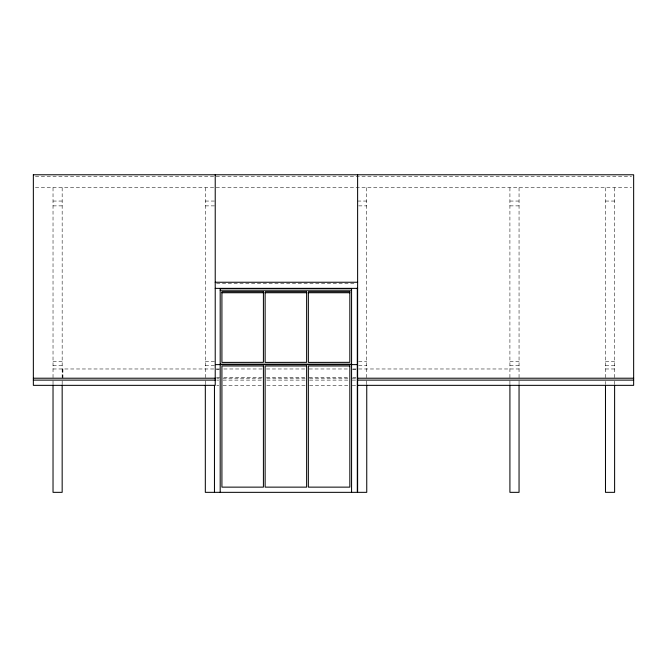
<?xml version="1.0" encoding="UTF-8"?>
<svg xmlns="http://www.w3.org/2000/svg" width="667" height="667" viewBox="0 0 667 667"><rect width="100%" height="100%" fill="white"/><g stroke="black" fill="none" stroke-linecap="round" stroke-linejoin="round"><path stroke-width="0.5" stroke-dasharray="3.33 2.5" d="M35.434 176.663L631.566 176.663M35.434 187.744L631.566 187.744M53.026 201.05L62.164 201.05M205.319 201.05L214.457 201.05M357.62 201.05L366.75 201.05M509.913 201.05L519.051 201.05M605.478 201.05L614.615 201.05M53.026 205.878L62.164 205.878M205.319 205.878L214.457 205.878M358.629 205.878L366.75 205.878M509.913 205.878L519.051 205.878M216.533 283.75L356.27 283.75M53.026 361.731L62.164 361.731M205.319 361.731L214.457 361.731M358.629 361.731L366.75 361.731M509.913 361.731L519.051 361.731M605.478 361.731L614.615 361.731M53.026 365.366L62.164 365.366M205.319 365.366L214.457 365.366M358.629 365.366L366.75 365.366M509.913 365.366L519.051 365.366M605.478 365.366L614.615 365.366M53.026 368.976L62.164 368.976M219.643 368.976L62.548 368.976L62.548 377.355M223.804 368.976L262.298 368.976M266.458 368.976L304.952 368.976M309.113 368.976L348.649 368.976M352.81 368.976L519.051 368.976M605.478 368.976L614.615 368.976M216.375 369.51L219.243 369.51M352.518 369.51L356.345 369.51M216.525 377.355L219.643 377.355M223.804 377.355L262.298 377.355M266.458 377.355L304.952 377.355M309.113 377.355L348.649 377.355M352.81 377.355L355.936 377.355M216.775 378.214L218.859 378.214M223.028 378.214L261.589 378.214M266.8 378.214L305.361 378.214M309.53 378.214L348.091 378.214M352.259 378.214L356.428 378.214M216.775 380.115L218.859 380.115M223.028 380.115L261.589 380.115M266.8 380.115L305.361 380.115M309.53 380.115L348.091 380.115M352.259 380.115L356.428 380.115M216.775 385.343L218.859 385.343M223.028 385.343L261.589 385.343M266.8 385.343L305.361 385.343M309.53 385.343L348.091 385.343M352.259 385.343L356.428 385.343M614.615 187.744L614.615 378.114M614.615 381.232L614.615 384.525M605.478 187.744L605.478 378.114M605.478 381.416L605.478 384.525M519.051 187.744L519.051 378.114M519.051 380.882L519.051 384.525M509.913 187.744L509.913 378.114M509.913 380.882L509.913 384.525M366.75 187.744L366.75 378.114M366.75 380.882L366.75 384.525M205.319 187.744L205.319 378.114M205.319 380.882L205.319 384.525M62.923 368.976L62.923 378.114M62.164 187.744L62.164 378.114M62.164 380.882L62.164 384.525M53.026 187.744L53.026 378.114M53.026 380.882L53.026 384.525"/><path stroke-width="1" d="M33.35 174.779L633.65 174.779L633.65 385.343L357.62 385.343M215.224 282.249L357.62 282.249M215.224 288.369L357.62 288.369M220.193 290.203L351.567 290.203M221.919 292.738L263.415 292.738M265.132 292.738L306.628 292.738M308.346 292.738L349.841 292.738M220.193 364.157L351.567 364.157M215.416 364.616L357.304 364.616M33.35 378.214L215.224 378.214M357.62 378.214L633.65 378.214M33.35 380.115L215.224 380.115M357.62 380.115L633.65 380.115M614.615 385.384L614.615 492.338L605.478 492.338L605.478 385.568M519.051 385.042L519.051 492.338L509.913 492.338L509.913 385.042M366.75 385.042L366.75 492.338L357.62 492.338L357.62 174.779M357.304 287.894L357.304 492.338L205.319 492.338L205.319 385.042M351.567 492.338L351.567 288.486L220.193 288.486L220.193 492.338M215.224 174.779L215.224 385.343L33.35 385.343L33.35 174.662M214.457 385.384L214.457 492.338M62.164 385.042L62.164 492.338L53.026 492.338L53.026 385.042M263.415 291.629L221.919 291.629L221.919 362.406L263.415 362.339L263.415 291.629M306.628 291.629L265.132 291.629L265.132 362.406L306.628 362.339L306.628 291.629M349.841 291.629L308.346 291.629L308.346 362.406L349.841 362.339L349.841 291.629M263.415 365.966L221.919 365.966L221.919 487.135L263.415 487.135L263.415 365.966M306.628 365.966L265.132 365.966L265.132 487.135L306.628 487.135L306.628 365.966M349.841 365.966L308.346 365.966L308.346 487.135L349.841 487.135L349.841 365.966"/></g></svg>
